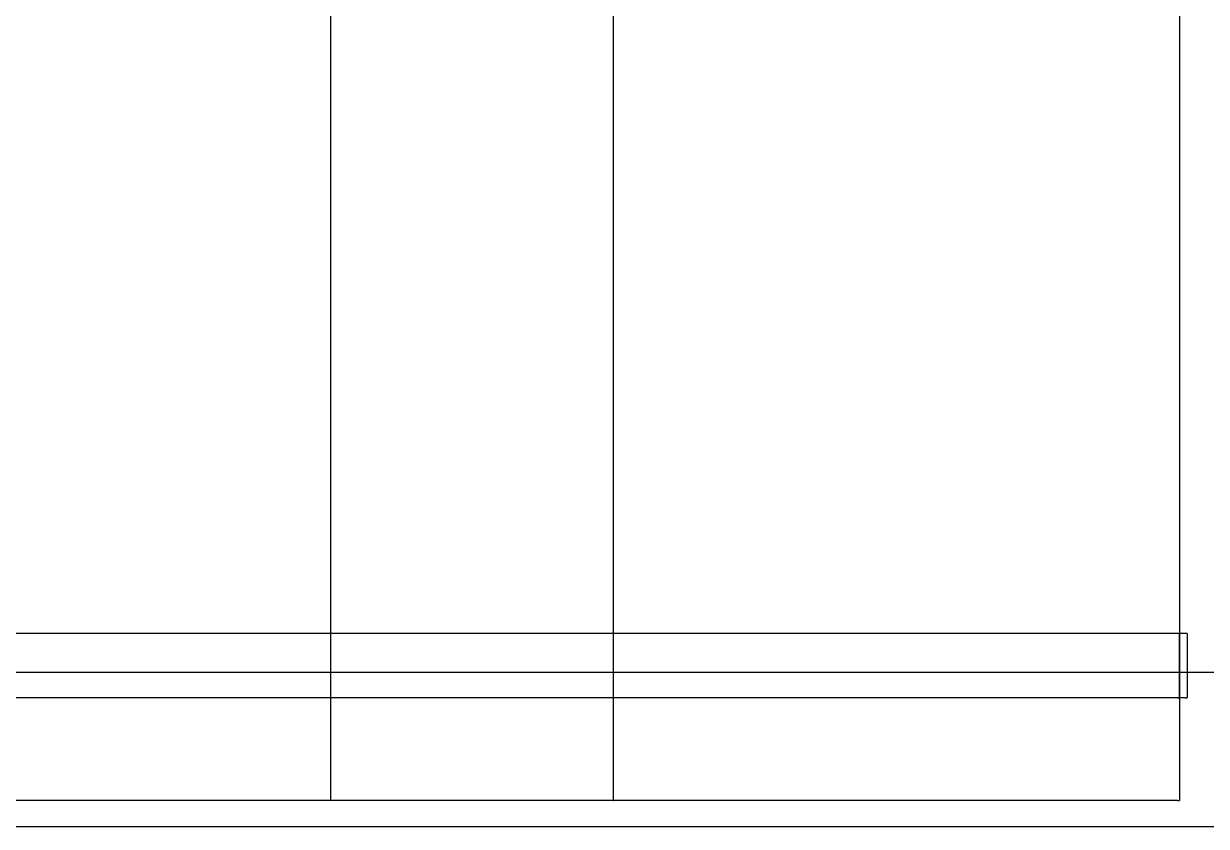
# Model space of a CAD drawing. Header units: millimetres. Extents: x -180 to 1414, y -663 to 972.
# Drawn here: x -34.9 to 57.1, y 0 to 62.4 of the extents above; entities that cross this region are included whole.
import ezdxf

# ---------------------------------------------------------------- set-up
doc = ezdxf.new("R2010")
doc.units = ezdxf.units.MM
doc.layers.add('FRONT', color=8, linetype='Continuous')

msp = doc.modelspace()

# ---------------------------------------------------------------- linework, layer by layer
at = {"layer": 'FRONT'}
for p, q in [((-11, 2), (-11, 107.2)), ((11, 2), (11, 107.2)), ((55, 107.2), (55, 2)), ((-34.666, 15), (-37.818, 15)), ((-34.292, 15), (-37.41, 15)), ((-31.321, 15), (-34.666, 15)), ((-30.983, 15), (-34.292, 15)), ((-27.8, 15), (-31.321, 15)), ((-27.5, 15), (-30.983, 15)), ((-24.124, 15), (-27.8, 15)), ((-23.864, 15), (-27.5, 15)), ((-20.313, 15), (-24.124, 15)), ((-20.094, 15), (-23.864, 15)), ((-16.388, 15), (-20.313, 15)), ((-16.212, 15), (-20.094, 15)), ((-12.372, 15), (-16.388, 15)), ((-12.239, 15), (-16.212, 15)), ((-8.287, 15), (-12.372, 15)), ((-8.197, 15), (-12.239, 15)), ((-4.155, 15), (-8.287, 15)), ((-4.11, 15), (-8.197, 15)), ((0, 15), (-4.155, 15)), ((0, 15), (-4.11, 15)), ((4.155, 15), (0, 15)), ((4.11, 15), (0, 15)), ((8.197, 15), (4.11, 15)), ((8.287, 15), (4.155, 15)), ((12.239, 15), (8.197, 15)), ((12.372, 15), (8.287, 15)), ((16.212, 15), (12.239, 15)), ((16.388, 15), (12.372, 15)), ((20.094, 15), (16.212, 15)), ((20.313, 15), (16.388, 15)), ((23.864, 15), (20.094, 15)), ((24.124, 15), (20.313, 15)), ((27.5, 15), (23.864, 15)), ((27.8, 15), (24.124, 15)), ((30.983, 15), (27.5, 15)), ((31.321, 15), (27.8, 15)), ((34.292, 15), (30.983, 15)), ((34.666, 15), (31.321, 15)), ((37.41, 15), (34.292, 15)), ((37.818, 15), (34.666, 15)), ((40.318, 15), (37.41, 15)), ((40.758, 15), (37.818, 15)), ((43.001, 15), (40.318, 15)), ((43.47, 15), (40.758, 15)), ((45.443, 15), (43.001, 15)), ((45.939, 15), (43.47, 15)), ((47.631, 15), (45.443, 15)), ((48.151, 15), (45.939, 15)), ((49.553, 15), (47.631, 15)), ((50.094, 15), (48.151, 15)), ((51.198, 15), (49.553, 15)), ((51.757, 15), (50.094, 15)), ((52.557, 15), (51.198, 15)), ((53.13, 15), (51.757, 15)), ((53.621, 15), (52.557, 15)), ((54.206, 15), (53.13, 15)), ((54.386, 15), (53.621, 15)), ((54.979, 15), (54.206, 15)), ((54.846, 15), (54.386, 15)), ((55, 15), (54.846, 15)), ((55.445, 15), (54.979, 15)), ((55, 10), (55, 15)), ((55.6, 15), (55.445, 15)), ((55.6, 15), (55.6, 10)), ((-103, 12), (103, 12)), ((-34.666, 10), (-37.818, 10)), ((-34.292, 10), (-37.41, 10)), ((-31.321, 10), (-34.666, 10)), ((-30.983, 10), (-34.292, 10)), ((-27.8, 10), (-31.321, 10)), ((-27.5, 10), (-30.983, 10)), ((-24.124, 10), (-27.8, 10)), ((-23.864, 10), (-27.5, 10)), ((-20.313, 10), (-24.124, 10)), ((-20.094, 10), (-23.864, 10)), ((-16.388, 10), (-20.313, 10)), ((-16.212, 10), (-20.094, 10)), ((-12.372, 10), (-16.388, 10)), ((-12.239, 10), (-16.212, 10)), ((-8.287, 10), (-12.372, 10)), ((-8.197, 10), (-12.239, 10)), ((-4.155, 10), (-8.287, 10)), ((-4.11, 10), (-8.197, 10)), ((0, 10), (-4.155, 10)), ((0, 10), (-4.11, 10)), ((4.155, 10), (0, 10)), ((4.11, 10), (0, 10)), ((8.197, 10), (4.11, 10)), ((8.287, 10), (4.155, 10)), ((12.239, 10), (8.197, 10)), ((12.372, 10), (8.287, 10)), ((16.212, 10), (12.239, 10)), ((16.388, 10), (12.372, 10)), ((20.094, 10), (16.212, 10)), ((20.313, 10), (16.388, 10)), ((23.864, 10), (20.094, 10)), ((24.124, 10), (20.313, 10)), ((27.5, 10), (23.864, 10)), ((27.8, 10), (24.124, 10)), ((30.983, 10), (27.5, 10)), ((31.321, 10), (27.8, 10)), ((34.292, 10), (30.983, 10)), ((34.666, 10), (31.321, 10)), ((37.41, 10), (34.292, 10)), ((37.818, 10), (34.666, 10)), ((40.318, 10), (37.41, 10)), ((40.758, 10), (37.818, 10)), ((43.001, 10), (40.318, 10)), ((43.47, 10), (40.758, 10)), ((45.443, 10), (43.001, 10)), ((45.939, 10), (43.47, 10)), ((47.631, 10), (45.443, 10)), ((48.151, 10), (45.939, 10)), ((49.553, 10), (47.631, 10)), ((50.094, 10), (48.151, 10)), ((51.198, 10), (49.553, 10)), ((51.757, 10), (50.094, 10)), ((52.557, 10), (51.198, 10)), ((53.13, 10), (51.757, 10)), ((53.621, 10), (52.557, 10)), ((54.206, 10), (53.13, 10)), ((54.386, 10), (53.621, 10)), ((54.979, 10), (54.206, 10)), ((54.846, 10), (54.386, 10)), ((54.846, 10), (55, 10)), ((55.445, 10), (54.979, 10)), ((55.445, 10), (55.6, 10)), ((-34.292, 2), (-37.41, 2)), ((-30.983, 2), (-34.292, 2)), ((-27.5, 2), (-30.983, 2)), ((-23.864, 2), (-27.5, 2)), ((-20.094, 2), (-23.864, 2)), ((-16.212, 2), (-20.094, 2)), ((-12.239, 2), (-16.212, 2)), ((-8.197, 2), (-12.239, 2)), ((-10.969, 2), (-11, 2)), ((-10.877, 2), (-10.969, 2)), ((-10.724, 2), (-10.877, 2)), ((-10.511, 2), (-10.724, 2)), ((-10.24, 2), (-10.511, 2)), ((-9.911, 2), (-10.24, 2)), ((-9.526, 2), (-9.911, 2)), ((-9.089, 2), (-9.526, 2)), ((-8.6, 2), (-9.089, 2)), ((-8.064, 2), (-8.6, 2)), ((-4.11, 2), (-8.197, 2)), ((-7.482, 2), (-8.064, 2)), ((-6.858, 2), (-7.482, 2)), ((-6.197, 2), (-6.858, 2)), ((-5.5, 2), (-6.197, 2)), ((-4.773, 2), (-5.5, 2)), ((-4.019, 2), (-4.773, 2)), ((0, 2), (-4.11, 2)), ((-3.242, 2), (-4.019, 2)), ((-2.448, 2), (-3.242, 2)), ((-1.639, 2), (-2.448, 2)), ((-0.822, 2), (-1.639, 2)), ((0, 2), (-0.822, 2)), ((4.11, 2), (0, 2)), ((0.822, 2), (0, 2)), ((1.639, 2), (0.822, 2)), ((2.448, 2), (1.639, 2)), ((3.242, 2), (2.448, 2)), ((4.019, 2), (3.242, 2)), ((4.773, 2), (4.019, 2)), ((8.197, 2), (4.11, 2)), ((5.5, 2), (4.773, 2)), ((6.197, 2), (5.5, 2)), ((6.858, 2), (6.197, 2)), ((7.482, 2), (6.858, 2)), ((8.064, 2), (7.482, 2)), ((8.6, 2), (8.064, 2)), ((12.239, 2), (8.197, 2)), ((9.089, 2), (8.6, 2)), ((9.526, 2), (9.089, 2)), ((9.911, 2), (9.526, 2)), ((10.24, 2), (9.911, 2)), ((10.511, 2), (10.24, 2)), ((10.724, 2), (10.511, 2)), ((10.877, 2), (10.724, 2)), ((10.969, 2), (10.877, 2)), ((10.969, 2), (11, 2)), ((16.212, 2), (12.239, 2)), ((20.094, 2), (16.212, 2)), ((23.864, 2), (20.094, 2)), ((27.5, 2), (23.864, 2)), ((30.983, 2), (27.5, 2)), ((34.292, 2), (30.983, 2)), ((37.41, 2), (34.292, 2)), ((40.318, 2), (37.41, 2)), ((43.001, 2), (40.318, 2)), ((45.443, 2), (43.001, 2)), ((47.631, 2), (45.443, 2)), ((49.553, 2), (47.631, 2)), ((51.198, 2), (49.553, 2)), ((52.557, 2), (51.198, 2)), ((53.621, 2), (52.557, 2)), ((54.386, 2), (53.621, 2)), ((54.846, 2), (54.386, 2)), ((54.846, 2), (55, 2)), ((-103, 0), (103, 0))]:
    msp.add_line(p, q, dxfattribs=at)

doc.saveas('drawing.dxf')
